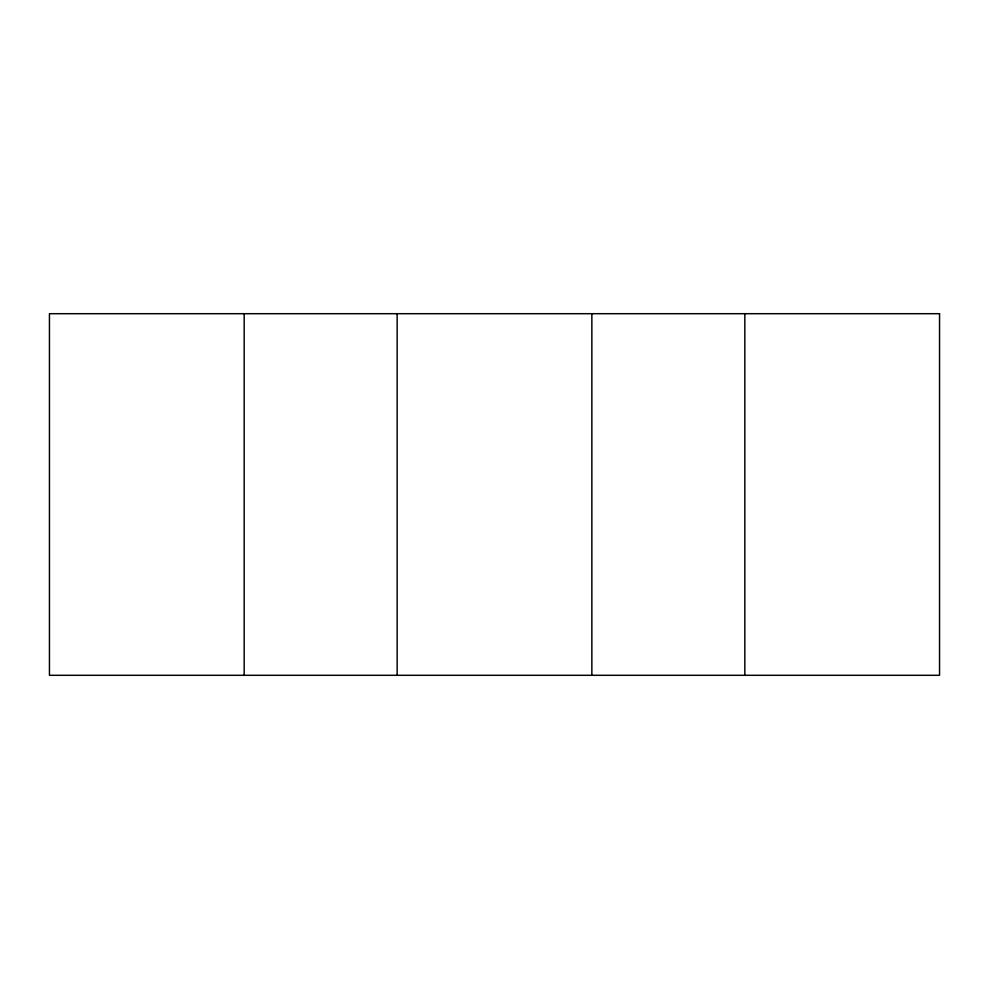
<?xml version="1.0" encoding="UTF-8"?>
<svg xmlns="http://www.w3.org/2000/svg" width="989" height="989" viewBox="0 0 989 989"><rect width="100%" height="100%" fill="white"/><g stroke="black" fill="none" stroke-linecap="round" stroke-linejoin="round"><path stroke-width="1.48" d="M744.828 313.698L744.828 675.302M591.855 313.698L591.855 675.302M397.145 313.698L397.145 675.302M244.172 313.698L244.172 675.302M939.55 313.698L49.45 313.698L49.45 675.302L939.55 675.302L939.55 313.698"/></g></svg>
